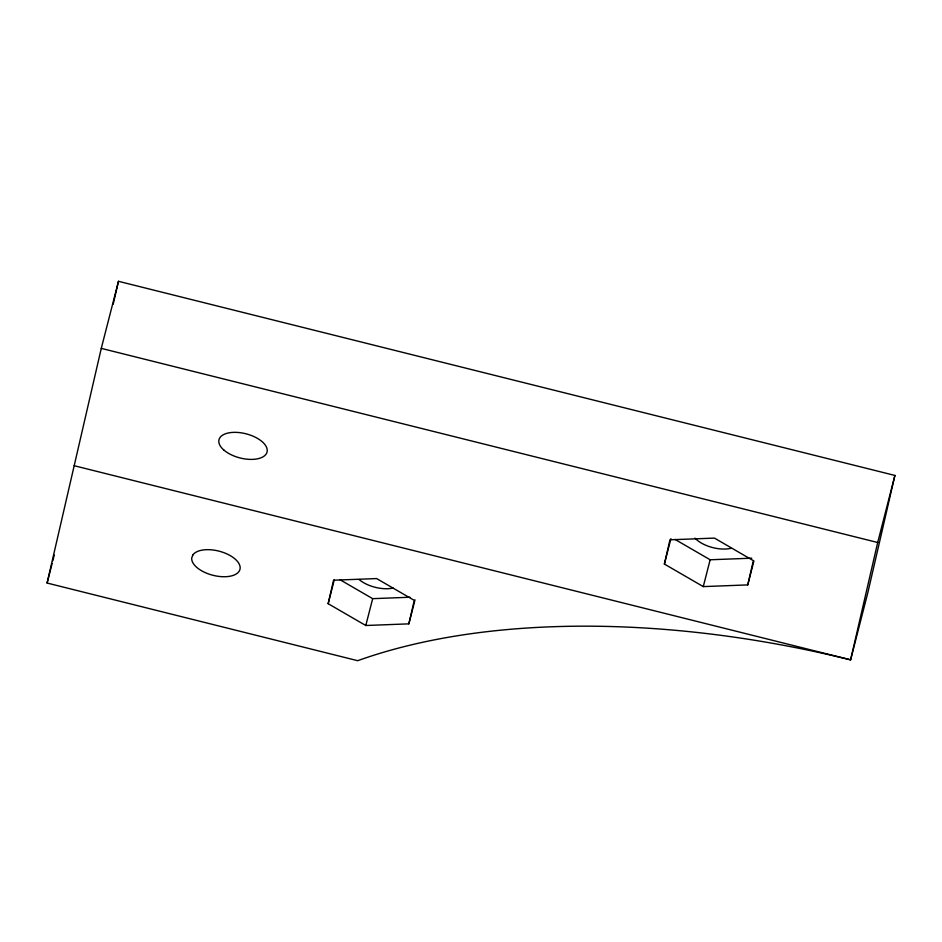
<?xml version="1.0" encoding="UTF-8"?>
<svg xmlns="http://www.w3.org/2000/svg" width="942" height="942" viewBox="0 0 942 942"><rect width="100%" height="100%" fill="white"/><g stroke="black" fill="none" stroke-linecap="round" stroke-linejoin="round"><path stroke-width="1.41" d="M47.1 583.039L101.277 348.375L118.48 281.305L894.9 475.439L867.817 592.765L850.602 659.847A607.955 304.831 14.4 0 0 357.666 660.695L47.1 583.039L52.116 563.481M113.193 304.195L118.48 281.305M328.157 603.681L333.574 580.213L376.623 578.565L414.268 600.384L408.852 623.851L365.79 625.5L328.157 603.681L334.316 579.671M664.381 564.058L669.974 539.801L714.46 538.106L753.353 560.655L747.76 584.9L703.274 586.607L664.381 564.058L670.904 538.636M894.9 475.439L877.697 542.51L850.602 659.847L74.183 465.713M52.834 560.678L54.271 555.097M365.79 625.5L372.679 598.665L409.994 597.24M408.852 623.851L415.01 599.842M703.274 586.607L710.15 559.772L751.763 558.182M747.76 584.9L753.918 560.89M101.277 348.375L877.697 542.51M675.025 539.401L710.15 559.772M340.062 579.754L372.679 598.665M730.792 548.35A24.81 12.446 14.4 0 1 694.949 538.129M393.132 588.032A24.81 12.446 14.4 0 1 359.09 579.518M192.969 554.791L191.744 557.817A24.81 12.446 14.4 0 0 224.749 576.74A24.81 12.446 14.4 0 0 232.662 557.146A24.81 12.446 14.4 0 0 192.969 554.791M224.019 450.194A24.81 12.446 14.4 0 0 265.538 454.821A24.81 12.446 14.4 0 0 239.492 432.602A24.81 12.446 14.4 0 0 224.019 450.194"/></g></svg>
